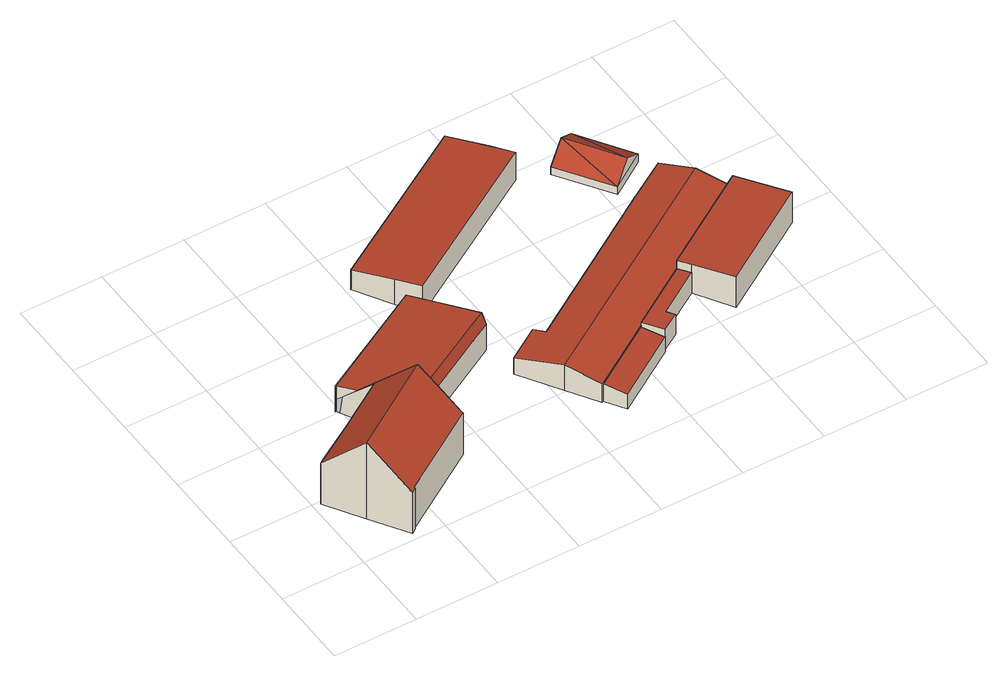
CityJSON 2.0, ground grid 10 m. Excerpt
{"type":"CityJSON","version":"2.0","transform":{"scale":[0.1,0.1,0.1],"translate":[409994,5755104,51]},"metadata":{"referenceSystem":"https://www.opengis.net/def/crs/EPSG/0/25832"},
"CityObjects":{
"building1":{"type":"Building","attributes":{"Gemeindeschluessel":"05515000","Geometrietyp2DReferenz":"3000","function":"31001_1000"},"address":[{"country":"Germany","locality":"Münster","thoroughfareNumber":"287","thoroughfareName":"Erbdrostenweg"},{"country":"Germany","locality":"Münster","thoroughfareNumber":"285","thoroughfareName":"Erbdrostenweg"}],"children":["building1-1","building1-2"]},
"building1-1":{"type":"BuildingPart","attributes":{"roofType":"3100","measuredHeight":5.15},"parents":["building1"],"geometry":[{"type":"Solid","lod":"2","boundaries":[[[[0,1,2,3,4]],[[5,6,1,0]],[[7,8,6,5]],[[9,10,8,7]],[[11,12,10,9]],[[5,0,4,13,14,7]],[[11,9,7,14]],[[2,1,6,8,10,12,15]],[[3,13,4]],[[3,2,15,14,13]],[[11,14,15,12]]]],"semantics":{"surfaces":[{"type":"WallSurface"},{"type":"RoofSurface"},{"type":"GroundSurface"},{"type":"ClosureSurface"}],"values":[[0,0,0,0,0,1,1,2,0,3,3]]}}]},
"building1-2":{"type":"BuildingPart","attributes":{"roofType":"3100","measuredHeight":10.9},"parents":["building1"],"geometry":[{"type":"Solid","lod":"2","boundaries":[[[[16,17,18,19]],[[3,2,17,16]],[[20,21,12,11,22]],[[23,24,21,20]],[[25,26,24,23]],[[27,28,26,25]],[[29,30,28,27]],[[31,32,30,29]],[[33,34,32,31]],[[35,36,34,33]],[[37,38,36,35]],[[39,40,38,37]],[[41,42,40,39]],[[19,18,42,41]],[[35,33,31,29,27,25,23,37]],[[20,22,13,3,16,19,41,39,37,23]],[[17,2,15,12,21,24,26,28,30,32,34,36,38,40,42,18]],[[14,13,22,11]],[[2,3,13,14,15]],[[12,15,14,11]]]],"semantics":{"surfaces":[{"type":"WallSurface"},{"type":"RoofSurface"},{"type":"GroundSurface"},{"type":"ClosureSurface"}],"values":[[0,0,0,0,0,0,0,0,0,0,0,0,0,0,1,1,2,0,3,3]]}}]},
"building2":{"type":"Building","attributes":{"Gemeindeschluessel":"05515000","Geometrietyp2DReferenz":"3000","function":"31001_2700","roofType":"2100","measuredHeight":3.99},"geometry":[{"type":"Solid","lod":"2","boundaries":[[[[43,44,45,46]],[[47,48,44,43]],[[49,50,48,47]],[[51,52,50,49]],[[53,54,52,51]],[[46,45,54,53]],[[51,49,47,43,46,53]],[[44,48,50,52,54,45]]]],"semantics":{"surfaces":[{"type":"WallSurface"},{"type":"RoofSurface"},{"type":"GroundSurface"}],"values":[[0,0,0,0,0,0,1,2]]}}]},
"building3":{"type":"Building","attributes":{"Gemeindeschluessel":"05515000","Geometrietyp2DReferenz":"3000","function":"31001_2700"},"children":["building3-1","building3-2"]},
"building3-1":{"type":"BuildingPart","attributes":{"roofType":"2100","measuredHeight":2.53},"parents":["building3"],"geometry":[{"type":"Solid","lod":"2","boundaries":[[[[55,56,57,58]],[[59,60,56,55]],[[61,62,60,59]],[[55,58,61,59]],[[57,56,60,62]],[[62,61,58,57]]]],"semantics":{"surfaces":[{"type":"WallSurface"},{"type":"RoofSurface"},{"type":"GroundSurface"},{"type":"ClosureSurface"}],"values":[[0,0,0,1,2,3]]}}]},
"building3-2":{"type":"BuildingPart","attributes":{"roofType":"3100","measuredHeight":3.73},"parents":["building3"],"geometry":[{"type":"Solid","lod":"2","boundaries":[[[[63,64,65,66]],[[67,68,64,63]],[[69,70,68,67]],[[71,72,70,69]],[[73,57,72,71]],[[58,57,73]],[[74,75,62,61,76]],[[77,78,75,74]],[[79,80,78,77]],[[81,82,80,79]],[[66,65,82,81]],[[74,76,73,71,69,77]],[[67,63,66,81,79,77,69]],[[64,68,70,72,57,62,75,78,80,82,65]],[[61,58,73,76]],[[62,57,58,61]]]],"semantics":{"surfaces":[{"type":"WallSurface"},{"type":"RoofSurface"},{"type":"GroundSurface"},{"type":"ClosureSurface"}],"values":[[0,0,0,0,0,0,0,0,0,0,0,1,1,2,0,3]]}}]},
"building4":{"type":"Building","attributes":{"Gemeindeschluessel":"05515000","Geometrietyp2DReferenz":"3000","function":"51009_1610"},"children":["building4-1","building4-2"]},
"building4-1":{"type":"BuildingPart","attributes":{"roofType":"2100","measuredHeight":2.96},"parents":["building4"],"geometry":[{"type":"Solid","lod":"2","boundaries":[[[[83,84,85,86]],[[87,88,84,83]],[[89,90,88,87]],[[91,92,90,89]],[[93,94,92,91]],[[91,89,87,83,86,93]],[[84,88,90,92,94,85]],[[94,93,86,85]]]],"semantics":{"surfaces":[{"type":"WallSurface"},{"type":"RoofSurface"},{"type":"GroundSurface"},{"type":"ClosureSurface"}],"values":[[0,0,0,0,0,1,2,3]]}}]},
"building4-2":{"type":"BuildingPart","attributes":{"roofType":"2100","measuredHeight":4.45},"parents":["building4"],"geometry":[{"type":"Solid","lod":"2","boundaries":[[[[95,86,85,96,97]],[[98,99,94,93,100]],[[101,102,99,98]],[[97,96,102,101]],[[98,100,95,97,101]],[[85,94,99,102,96]],[[93,86,95,100]],[[94,85,86,93]]]],"semantics":{"surfaces":[{"type":"WallSurface"},{"type":"RoofSurface"},{"type":"GroundSurface"},{"type":"ClosureSurface"}],"values":[[0,0,0,0,1,2,0,3]]}}]},
"building5":{"type":"Building","attributes":{"Geometrietyp2DReferenz":"3000","Gemeindeschluessel":"05515000","function":"31001_1310","roofType":"3100","measuredHeight":2.83},"geometry":[{"type":"Solid","lod":"2","boundaries":[[[[103,104,105,106]],[[107,108,104,103]],[[109,110,108,107]],[[106,105,110,109]],[[103,111,107]],[[109,112,106]],[[111,103,106]],[[106,112,111]],[[107,111,112]],[[112,109,107]],[[104,108,110,105]]]],"semantics":{"surfaces":[{"type":"WallSurface"},{"type":"RoofSurface"},{"type":"GroundSurface"}],"values":[[0,0,0,0,0,0,1,1,1,1,2]]}}]}
},
"vertices":[
[93,199,46],[93,199,9],[94,199,9],[94,199,26],[94,199,46],[227,273,46],[227,273,9],[270,196,61],[270,196,9],[273,192,46],[273,192,9],[142,119,46],[142,119,9],[106,178,50],[139,124,61],[139,124,9],
[115,160,69],[115,160,9],[57,123,9],[57,123,69],[141,119,117],[141,119,9],[142,119,117],[142,118,118],[142,118,9],[154,100,97],[154,100,9],[169,76,70],[169,76,9],[170,75,69],[170,75,9],[68,10,69],[68,10,9],[69,9,68],[69,9,9],[63,5,68],[63,5,9],[35,49,118],[35,49,9],[7,93,67],[7,93,9],[11,96,67],[11,96,9],
[393,458,35],[393,458,7],[205,344,7],[205,344,35],[419,415,43],[419,415,7],[435,388,47],[435,388,7],[248,274,47],[248,274,7],[231,301,43],[231,301,7],
[427,90,30],[427,90,9],[412,113,9],[412,113,34],[349,40,30],[349,40,9],[334,63,34],[334,63,9],
[503,272,36],[503,272,9],[325,158,9],[325,158,36],[556,305,36],[556,305,9],[579,269,46],[579,269,9],[602,234,36],[602,234,9],[412,113,36],[332,62,36],[332,62,9],[334,63,36],[309,98,46],[309,98,9],[278,147,32],[278,147,9],[317,172,32],[317,172,9],
[442,112,41],[442,112,12],[495,146,12],[495,146,41],[448,103,41],[448,103,12],[427,90,41],[427,90,12],[412,113,40],[412,113,12],[486,160,40],[486,160,12],
[495,146,53],[522,103,12],[522,103,56],[602,234,52],[602,234,12],[486,160,52],[638,177,56],[638,177,12],
[557,344,16],[557,344,5],[515,407,5],[515,407,16],[513,315,16],[513,315,5],[471,377,16],[471,377,5],[535,330,34],[493,392,34]
]}
